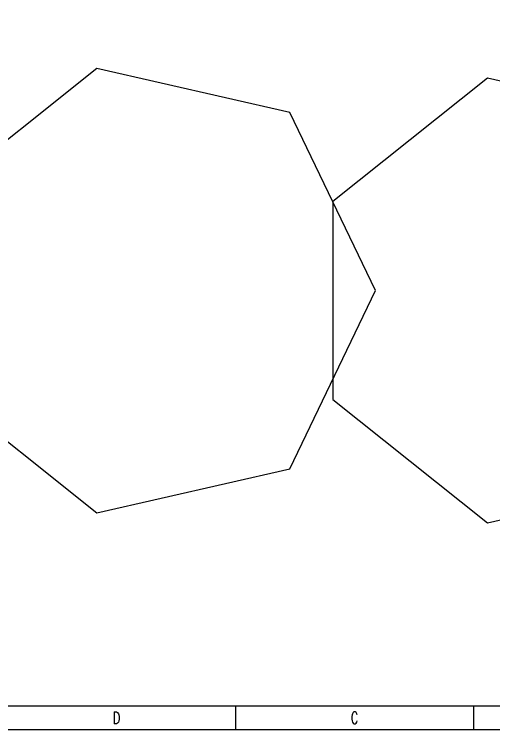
# Model space of a CAD drawing. Extents: x -383207 to 558143, y -95136 to 11777.
# Drawn here: x 229141 to 239287, y -93974 to -78827 of the extents above; entities that cross this region are included whole.
import ezdxf
from ezdxf.enums import TextEntityAlignment as Align

# ---------------------------------------------------------------- set-up
doc = ezdxf.new("R2010")
doc.units = 0
doc.layers.get('0').update_dxf_attribs({"linetype": 'CONTINUOUS'})
doc.layers.add('DIM', color=3, linetype='CONTINUOUS')
doc.styles.add('HZ', font='TXT.shx', dxfattribs={"width": 0.7, "bigfont": 'hz.shx'})

# ---------------------------------------------------------------- blocks, each defined once
blk = doc.blocks.new('tk')
at = {"color": 4}
for p, q in [((719081, -99199), (678781, -99199)), ((703968, -99199), (703968, -99699)), ((709006, -99199), (709006, -99699)), ((709006, -99199), (709006, -99699)), ((719581, -99699), (677531, -99699))]:
    blk.add_line(p, q, dxfattribs=at)
at = {"color": 4, "style": 'HZ', "width": 0.7}
for s, p in [('D', (701450, -99574)), ('C', (706487, -99574))]:
    blk.add_text(s, height=250, dxfattribs=at).set_placement(p, align=Align.CENTER)

msp = doc.modelspace()

# ---------------------------------------------------------------- linework, layer by layer
for points in [[(207382.7, -64273.5), (249432.7, -64273.5), (249432.7, -93973.5), (207382.7, -93973.5)], [(236788.2, -84677.8), (234970.7, -80903.6), (230886.7, -79971.5), (227611.6, -82583.3), (227611.6, -86772.3), (230886.7, -89384.1), (234970.7, -88451.9)], [(245056, -84885.2), (243238.5, -81111), (239154.5, -80178.9), (235879.5, -82790.7), (235879.5, -86979.7), (239154.5, -89591.5), (243238.5, -88659.3)]]:
    msp.add_lwpolyline(points, close=True)

# ---------------------------------------------------------------- block references
at = {"layer": 'DIM'}
msp.add_blockref('tk', (-470148.2, 5725.1), dxfattribs=at)

doc.saveas('drawing.dxf')
